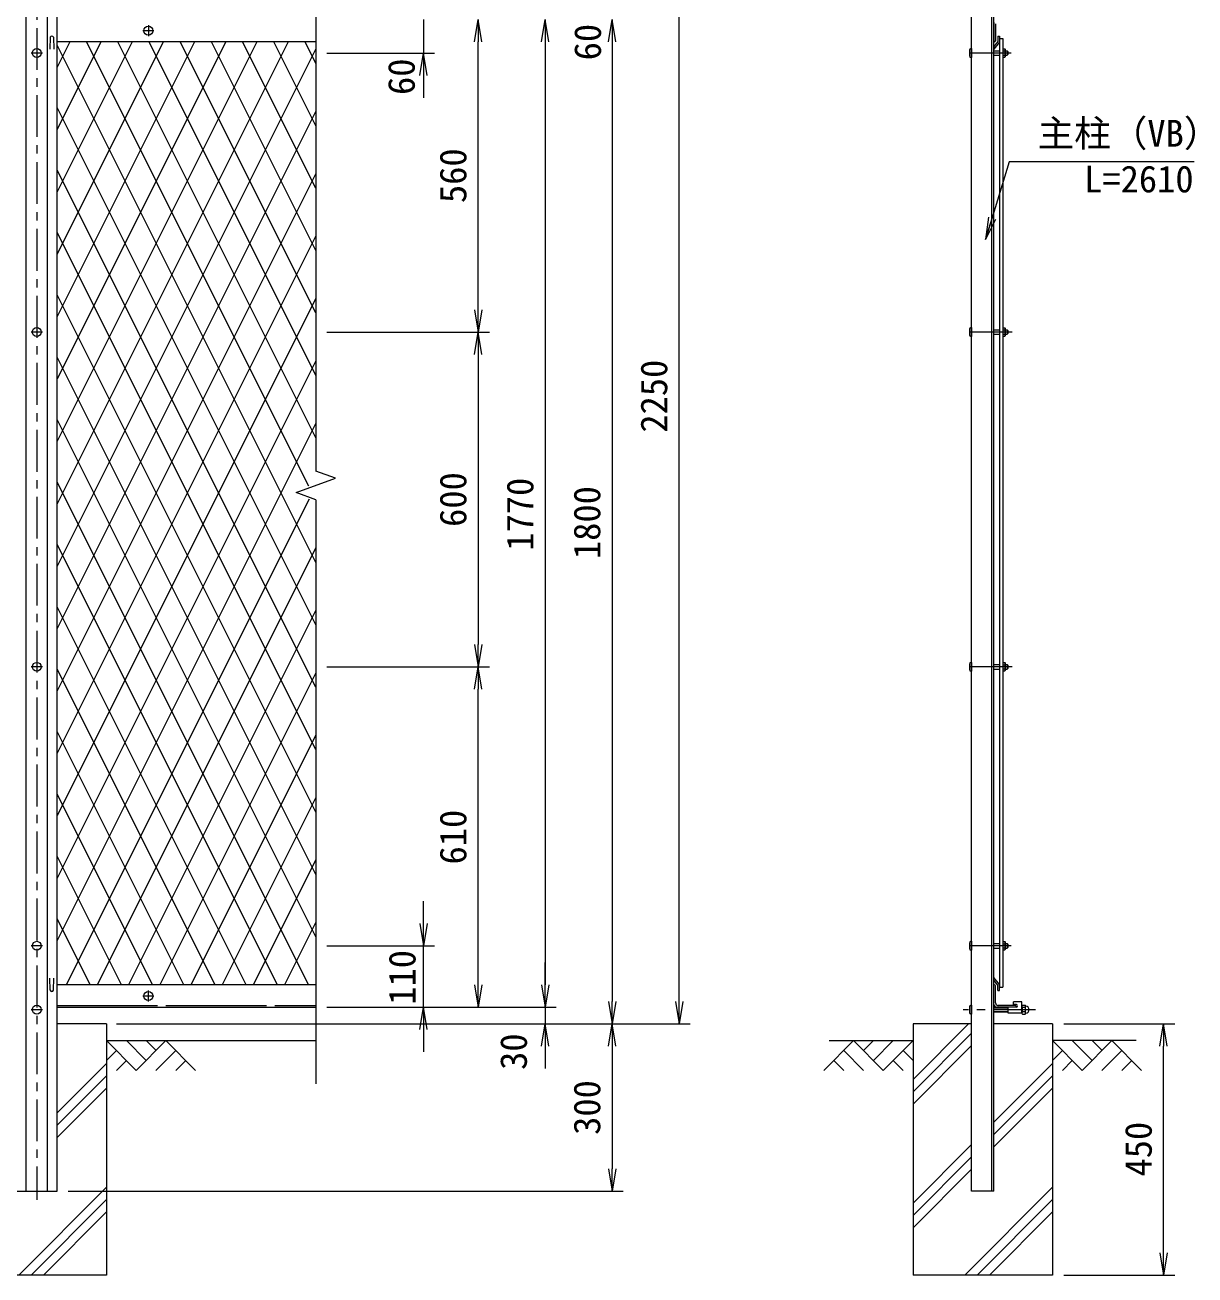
# Model space of a CAD drawing. Units: millimetres, scale not verified. Extents: x -4200 to 4200, y -2970 to 2970.
# Drawn here: x -1406 to 691, y -421 to 1819 of the extents above; entities that cross this region are included whole.
import ezdxf
from ezdxf.enums import TextEntityAlignment as Align

# ---------------------------------------------------------------- set-up
doc = ezdxf.new("R2010")
doc.units = ezdxf.units.MM
doc.header["$LTSCALE"] = 15
doc.linetypes.add('CHAIN1', pattern=[8, 5, -1, 1, -1])
doc.linetypes.add('LONG_DASHED2', pattern=[13, 12, -1])
for name, color, linetype, lineweight in [('0-3_D-STR1', 1, 'Continuous', 9), ('0-4_D-BMK', 2, 'CHAIN1', 9), ('0-5_D-STR-DIM', 7, 'Continuous', 9), ('0-6_D-BGD', 7, 'Continuous', 9), ('0-7_D-STR4', 7, 'Continuous', 9), ('0-8_0', 7, 'Continuous', 9), ('0-9_D-STR-TXT', 7, 'Continuous', 9), ('0-A_D-DCR-HCH', 7, 'Continuous', 9), ('0-B_D-STR3', 3, 'Continuous', 9), ('0-C_D-STR2', 7, 'Continuous', 9)]:
    doc.layers.add(name, color=color, linetype=linetype, lineweight=lineweight)
doc.styles.add('ＭＳ ゴシック', font='')
doc.styles.get('ＭＳ ゴシック').set_extended_font_data('MS Gothic')

# ---------------------------------------------------------------- blocks, each defined once
blk = doc.blocks.new('_Open')
at = {"layer": '0-8_0'}
blk.add_line((-15, 2.5), (0, 0), dxfattribs=at)
blk.add_lwpolyline([(-15, -2.5), (0, 0), (-15, 0)], dxfattribs=at)

msp = doc.modelspace()

# ---------------------------------------------------------------- linework, layer by layer
at = {"layer": '0-3_D-STR1'}
for p, q in [((-1404.13, -271.31), (-1404.13, 2278.4)), ((-1366.13, -271.31), (-1366.13, 2278.4)), ((-1348.63, -271.31), (-1348.63, 2278.4)), ((326.67, -271.31), (326.67, 1887.75)), ((330.17, -271.31), (330.17, 1888.69)), ((290.17, -271.31), (290.17, 1877.97)), ((330.17, 1823.69), (330.17, 1788.69)), ((333.17, 1821.19), (333.17, 1790.69)), ((-1361.13, 1797.07), (-1361.88, 1775.57)), ((-1355.13, 1797.07), (-1354.38, 1775.57)), ((337.17, 1799.07), (337.17, 1789.19)), ((337.17, 1799.07), (340.17, 1799.07)), ((340.17, 1799.07), (340.17, 1788.07)), ((340.17, 1794.69), (340.17, 94.69)), ((340.17, 1794.69), (346.17, 1794.69)), ((346.17, 1794.69), (346.17, 94.69)), ((-885.13, 1788.69), (-1348.63, 1788.69)), ((337.17, 1789.19), (330.17, 1780.14)), ((331.17, 1788.69), (330.17, 1788.69)), ((340.17, 1788.07), (330.17, 1775.57)), ((330.17, 1780.14), (330.17, 1775.57)), ((-1361.13, 89.03), (-1361.88, 110.53)), ((-1355.13, 89.03), (-1354.38, 110.53)), ((-885.13, 98.69), (-1348.63, 98.69)), ((340.17, 99.42), (330.17, 111.92)), ((331.17, 98.69), (330.17, 98.69)), ((330.17, 63.69), (330.17, 98.69)), ((333.17, 66.19), (333.17, 96.69)), ((337.17, 88.42), (337.17, 98.3)), ((340.17, 88.42), (340.17, 99.42)), ((340.17, 94.69), (346.17, 94.69)), ((337.17, 88.42), (340.17, 88.42)), ((-1348.63, 58.69), (-885.13, 58.69)), ((370.17, 58.69), (335.17, 58.69)), ((368.17, 61.69), (337.67, 61.69)), ((370.17, 59.69), (370.17, 58.69)), ((-1421.63, -271.31), (-1348.63, -271.31)), ((330.17, -271.31), (290.17, -271.31))]:
    msp.add_line(p, q, dxfattribs=at)
at = {"layer": '0-3_D-STR1', "linetype": 'LONG_DASHED2'}
msp.add_line((-1348.63, 61.69), (-885.13, 61.69), dxfattribs=at)
at = {"layer": '0-3_D-STR1'}
msp.add_lwpolyline([(337.17, 98.3), (330.17, 107.35), (330.17, 111.92)], dxfattribs=at)
for centre, radius, start, end in [((-1358.13, 1795.82), 3.25, 22.61986, 157.38014), ((331.17, 1790.69), 2, 270, 0), ((331.17, 96.69), 2, 0, 90), ((-1358.13, 90.28), 3.25, 202.61986, 337.38014), ((335.17, 63.69), 5, 180, 270), ((337.67, 66.19), 4.5, 180, 270), ((368.17, 59.69), 2, 0, 90)]:
    msp.add_arc(centre, radius, start, end, dxfattribs=at)
at = {"layer": '0-4_D-BMK'}
for p, q in [((-1385.13, 2293.4), (-1385.13, -286.31)), ((-1185.13, 1818.69), (-1185.13, 1798.69)), ((-1175.13, 1808.69), (-1195.13, 1808.69)), ((-1375.13, 1768.69), (-1395.13, 1768.69)), ((361.16, 1768.69), (278.17, 1768.69)), ((-1375.13, 1268.69), (-1395.13, 1268.69)), ((363.16, 1268.69), (275.17, 1268.69)), ((-1375.13, 668.69), (-1395.13, 668.69)), ((363.16, 668.69), (275.17, 668.69)), ((-1375.13, 168.69), (-1395.13, 168.69)), ((361.16, 168.69), (278.17, 168.69)), ((-1175.13, 78.69), (-1195.13, 78.69)), ((-1185.13, 68.69), (-1185.13, 88.69)), ((-1375.13, 54.19), (-1395.13, 54.19)), ((404.4, 54.19), (275.17, 54.19))]:
    msp.add_line(p, q, dxfattribs=at)
at = {"layer": '0-5_D-STR-DIM'}
for p, q in [((-885.13, 2327.86), (-885.13, 1019.34)), ((-234.08, 68.69), (-234.08, 2238.4)), ((-692.18, 1828.69), (-692.18, 1768.69)), ((-594.08, 1308.69), (-594.08, 1788.69)), ((-474.08, 1788.69), (-474.08, 98.69)), ((-354.08, 1788.69), (-354.08, 68.69)), ((-354.08, 1788.69), (-354.08, 1748.69)), ((-865.13, 1768.69), (-672.18, 1768.69)), ((-692.18, 1728.69), (-692.18, 1688.69)), ((-865.13, 1268.69), (-574.08, 1268.69)), ((-865.13, 1268.69), (-574.08, 1268.69)), ((-594.08, 1228.69), (-594.08, 708.69)), ((-849.89, 1006.52), (-885.13, 1019.34)), ((-920.37, 980.87), (-849.89, 1006.52)), ((-885.13, 968.04), (-920.37, 980.87)), ((-885.13, 968.04), (-885.13, -78.61)), ((-865.13, 668.69), (-574.08, 668.69)), ((-865.13, 668.69), (-574.08, 668.69)), ((-594.08, 98.69), (-594.08, 628.69)), ((-692.18, 208.69), (-692.18, 248.69)), ((-865.13, 168.69), (-672.18, 168.69)), ((-692.18, 58.69), (-692.18, 168.69)), ((-474.08, 98.69), (-474.08, 138.69)), ((-865.13, 58.69), (-574.08, 58.69)), ((-865.13, 58.69), (-454.08, 58.69)), ((-865.13, 58.69), (-454.08, 58.69)), ((-865.13, 58.69), (-672.18, 58.69)), ((-474.08, 58.69), (-474.08, 28.69)), ((-1242.36, 28.69), (-334.08, 28.69)), ((-1240.13, 28.69), (-454.08, 28.69)), ((-1240.13, 28.69), (-334.08, 28.69)), ((-1240.13, 28.69), (-214.08, 28.69)), ((455.17, 28.69), (654.18, 28.69)), ((-692.18, 18.69), (-692.18, -21.31)), ((-474.08, -11.31), (-474.08, -51.31)), ((-354.08, -11.31), (-354.08, -231.31)), ((634.18, -381.31), (634.18, -11.31)), ((-1328.63, -271.31), (-334.08, -271.31)), ((455.17, -421.31), (654.18, -421.31))]:
    msp.add_line(p, q, dxfattribs=at)
at = {"layer": '0-6_D-BGD'}
for p, q in [((-1260.13, -1.31), (-885.13, -1.31)), ((35.17, -1.31), (185.17, -1.31)), ((585.17, -1.31), (435.17, -1.31))]:
    msp.add_line(p, q, dxfattribs=at)
at = {"layer": '0-7_D-STR4'}
for p, q in [((-1260.13, 28.69), (-1348.63, 28.69)), ((-1260.13, 28.69), (-1260.13, -421.31)), ((185.17, 28.69), (185.17, -421.31)), ((290.17, 28.69), (185.17, 28.69)), ((435.17, 28.69), (330.17, 28.69)), ((435.17, 28.69), (435.17, -421.31)), ((-1260.13, -421.31), (-1510.13, -421.31)), ((435.17, -421.31), (185.17, -421.31))]:
    msp.add_line(p, q, dxfattribs=at)
at = {"layer": '0-9_D-STR-TXT'}
msp.add_lwpolyline([(688.93, 1573.85), (357.55, 1573.85), (315.86, 1436.18)], dxfattribs=at)
at = {"layer": '0-A_D-DCR-HCH'}
for p, q in [((185.17, -70.9), (284.76, 28.69)), ((185.17, -93), (290.17, 12)), ((-1206.92, -54.52), (-1260.13, -1.31)), ((-1242.39, -19.05), (-1260.13, -36.7)), ((-1189.18, -36.78), (-1224.65, -1.31)), ((-1153.7, -1.31), (-1206.92, -54.52)), ((-1171.35, -19.14), (-1189.18, -1.31)), ((-1135.97, -19.05), (-1171.6, -54.52)), ((-1153.7, -1.31), (-1100.49, -54.52)), ((78.74, -1.31), (25.53, -54.52)), ((61.01, -19.05), (96.64, -54.52)), ((78.74, -1.31), (131.95, -54.52)), ((96.48, -19.05), (114.22, -1.31)), ((114.22, -36.78), (149.69, -1.31)), ((131.95, -54.52), (185.17, -1.31)), ((167.43, -19.05), (185.17, -36.7)), ((185.17, -115.09), (290.17, -10.09)), ((488.38, -54.52), (435.17, -1.31)), ((452.9, -19.05), (435.17, -36.7)), ((506.12, -36.78), (470.64, -1.31)), ((541.59, -1.31), (488.38, -54.52)), ((523.95, -19.14), (506.12, -1.31)), ((559.33, -19.05), (523.69, -54.52)), ((541.59, -1.31), (594.8, -54.52)), ((-1348.63, -130.95), (-1260.13, -42.45)), ((-1224.65, -36.78), (-1242.47, -54.52)), ((-1118.23, -36.78), (-1136.05, -54.52)), ((43.27, -36.78), (61.09, -54.52)), ((149.69, -36.78), (167.51, -54.52)), ((330.17, -147.45), (435.17, -42.45)), ((470.64, -36.78), (452.82, -54.52)), ((577.07, -36.78), (559.25, -54.52)), ((-1348.63, -153.05), (-1260.13, -64.55)), ((330.17, -169.55), (435.17, -64.55)), ((-1348.63, -175.15), (-1260.13, -86.65)), ((330.17, -191.65), (435.17, -86.65)), ((185.17, -292.45), (290.17, -187.45)), ((185.17, -314.55), (290.17, -209.55)), ((185.17, -336.65), (290.17, -231.65)), ((-1417.43, -421.31), (-1260.13, -264.01)), ((277.87, -421.31), (435.17, -264.01)), ((-1395.33, -421.31), (-1260.13, -286.1)), ((299.96, -421.31), (435.17, -286.1)), ((-1373.24, -421.31), (-1260.13, -308.2)), ((322.06, -421.31), (435.17, -308.2)), ((-1285.43, -421.31), (-1285.13, -421.01))]:
    msp.add_line(p, q, dxfattribs=at)
at = {"layer": '0-B_D-STR3'}
for p, q in [((286.17, 1773.69), (286.17, 1763.69)), ((289.17, 1776.69), (290.17, 1776.69)), ((290.17, 1776.69), (290.17, 1760.69)), ((330.17, 1772.69), (340.17, 1772.69)), ((346.17, 1776.2), (349.94, 1776.2)), ((346.17, 1772.44), (349.94, 1772.44)), ((349.94, 1776.2), (350.67, 1774.94)), ((349.94, 1776.2), (350.67, 1774.94)), ((350.67, 1762.44), (350.67, 1774.94)), ((350.67, 1772.69), (353.97, 1772.69)), ((353.97, 1772.69), (355.17, 1771.49)), ((353.97, 1772.69), (353.97, 1764.69)), ((355.17, 1771.49), (355.17, 1765.89)), ((289.17, 1760.69), (290.17, 1760.69)), ((330.17, 1764.69), (340.17, 1764.69)), ((346.17, 1764.94), (349.94, 1764.94)), ((346.17, 1761.19), (349.94, 1761.19)), ((349.94, 1761.19), (350.67, 1762.44)), ((350.67, 1764.69), (353.97, 1764.69)), ((353.97, 1764.69), (355.17, 1765.89)), ((286.17, 1273.69), (286.17, 1263.69)), ((289.17, 1276.69), (290.17, 1276.69)), ((289.17, 1260.69), (290.17, 1260.69)), ((290.17, 1276.69), (290.17, 1260.69)), ((330.17, 1272.69), (340.17, 1272.69)), ((330.17, 1264.69), (340.17, 1264.69)), ((346.17, 1276.2), (349.94, 1276.2)), ((346.17, 1272.44), (349.94, 1272.44)), ((346.17, 1264.94), (349.94, 1264.94)), ((346.17, 1261.19), (349.94, 1261.19)), ((349.94, 1276.2), (350.67, 1274.94)), ((349.94, 1276.2), (350.67, 1274.94)), ((349.94, 1261.19), (350.67, 1262.44)), ((350.67, 1262.44), (350.67, 1274.94)), ((350.67, 1272.69), (353.97, 1272.69)), ((350.67, 1264.69), (353.97, 1264.69)), ((353.97, 1272.69), (355.17, 1271.49)), ((353.97, 1272.69), (353.97, 1264.69)), ((353.97, 1264.69), (355.17, 1265.89)), ((355.17, 1271.49), (355.17, 1265.89)), ((286.17, 673.69), (286.17, 663.69)), ((289.17, 676.69), (290.17, 676.69)), ((290.17, 676.69), (290.17, 660.69)), ((330.17, 672.69), (340.17, 672.69)), ((346.17, 676.2), (349.94, 676.2)), ((346.17, 672.44), (349.94, 672.44)), ((349.94, 676.2), (350.67, 674.94)), ((349.94, 676.2), (350.67, 674.94)), ((350.67, 662.44), (350.67, 674.94)), ((350.67, 672.69), (353.97, 672.69)), ((353.97, 672.69), (355.17, 671.49)), ((353.97, 672.69), (353.97, 664.69)), ((289.17, 660.69), (290.17, 660.69)), ((330.17, 664.69), (340.17, 664.69)), ((346.17, 664.94), (349.94, 664.94)), ((346.17, 661.19), (349.94, 661.19)), ((349.94, 661.19), (350.67, 662.44)), ((350.67, 664.69), (353.97, 664.69)), ((353.97, 664.69), (355.17, 665.89)), ((355.17, 671.49), (355.17, 665.89)), ((286.17, 173.69), (286.17, 163.69)), ((289.17, 176.69), (290.17, 176.69)), ((289.17, 160.69), (290.17, 160.69)), ((290.17, 176.69), (290.17, 160.69)), ((330.17, 172.69), (340.17, 172.69)), ((330.17, 164.69), (340.17, 164.69)), ((346.17, 176.2), (349.94, 176.2)), ((346.17, 172.44), (349.94, 172.44)), ((346.17, 164.94), (349.94, 164.94)), ((346.17, 161.19), (349.94, 161.19)), ((349.94, 176.2), (350.67, 174.94)), ((349.94, 161.19), (350.67, 162.44)), ((350.67, 162.44), (350.67, 174.94)), ((350.67, 172.69), (353.97, 172.69)), ((350.67, 164.69), (353.97, 164.69)), ((353.97, 172.69), (355.17, 171.49)), ((353.97, 172.69), (353.97, 164.69)), ((353.97, 164.69), (355.17, 165.89)), ((355.17, 171.49), (355.17, 165.89)), ((380.42, 68.19), (365.42, 68.19)), ((365.42, 63.19), (365.42, 68.19)), ((380.42, 48.19), (380.42, 68.19)), ((286.17, 59.19), (286.17, 49.19)), ((289.17, 62.19), (290.17, 62.19)), ((289.17, 46.19), (290.17, 46.19)), ((290.17, 62.19), (290.17, 46.19)), ((330.17, 58.19), (355.42, 58.19)), ((330.17, 57.44), (355.42, 57.44)), ((330.17, 50.94), (355.42, 50.94)), ((330.17, 50.19), (355.42, 50.19)), ((370.17, 58.69), (355.42, 58.69)), ((355.42, 48.19), (355.42, 58.69)), ((380.42, 48.19), (355.42, 48.19)), ((370.17, 63.19), (365.42, 63.19)), ((380.42, 47.96), (380.42, 60.3)), ((380.42, 47.96), (380.42, 60.3)), ((381.42, 62.29), (385.92, 62.29)), ((385.92, 58.24), (381.42, 58.24)), ((385.92, 50.14), (381.42, 50.14)), ((381.42, 46.09), (385.92, 46.09)), ((386.92, 47.96), (386.92, 60.3)), ((386.92, 47.96), (386.92, 60.3))]:
    msp.add_line(p, q, dxfattribs=at)
for centre in [(-1185.13, 1808.69), (-1385.13, 1768.69), (-1385.13, 1268.69), (-1385.13, 668.69), (-1385.13, 168.69), (-1185.13, 78.69), (-1385.13, 54.19)]:
    msp.add_circle(centre, 8, dxfattribs=at)
for centre, radius, start, end in [((289.17, 1773.69), 3, 90, 180), ((347.2, 1774.32), 3.32, 325.61586, 34.38414), ((338.1, 1768.69), 12.42, 342.4121, 17.5879), ((289.17, 1763.69), 3, 180, 270), ((347.2, 1763.06), 3.32, 325.61585, 34.38416), ((289.17, 1273.69), 3, 90, 180), ((289.17, 1263.69), 3, 180, 270), ((347.2, 1274.32), 3.32, 325.61586, 34.38414), ((338.1, 1268.69), 12.42, 342.4121, 17.5879), ((347.2, 1263.06), 3.32, 325.61585, 34.38416), ((289.17, 673.69), 3, 90, 180), ((347.2, 674.32), 3.32, 325.61586, 34.38414), ((338.1, 668.69), 12.42, 342.4121, 17.5879), ((289.17, 663.69), 3, 180, 270), ((347.2, 663.06), 3.32, 325.61585, 34.38416), ((289.17, 173.69), 3, 90, 180), ((289.17, 163.69), 3, 180, 270), ((347.2, 174.32), 3.32, 325.61586, 34.38414), ((338.1, 168.69), 12.42, 342.4121, 17.5879), ((347.2, 163.06), 3.32, 325.61585, 34.38416), ((289.17, 59.19), 3, 90, 180), ((289.17, 49.19), 3, 180, 270), ((370.17, 60.94), 2.25, 270, 90), ((382.95, 48.12), 2.54, 127.21089, 232.78911), ((382.97, 60.27), 2.55, 127.42505, 232.57495), ((389.12, 54.19), 8.7, 152.26063, 207.73937), ((384.37, 60.27), 2.55, 307.42505, 52.57495), ((378.22, 54.19), 8.7, 332.26063, 27.73937), ((384.38, 48.12), 2.54, 307.21089, 52.78911), ((387.29, 47.25), 0.5, 97.16806, 170.16084), ((387.29, 61.14), 0.5, 196.57981, 262.83194), ((386.42, 54.19), 6.5, 277.16806, 82.83194)]:
    msp.add_arc(centre, radius, start, end, dxfattribs=at)
at = {"layer": '0-C_D-STR2'}
for p, q in [((-1326.1, 1788.69), (-1348.63, 1743.63)), ((-1270.2, 1788.69), (-1348.63, 1631.83)), ((-1214.29, 1788.69), (-1348.63, 1520.02)), ((-1158.39, 1788.69), (-1348.63, 1408.22)), ((-1102.49, 1788.69), (-1348.63, 1296.42)), ((-1046.59, 1788.69), (-1348.63, 1184.61)), ((-990.69, 1788.69), (-1348.63, 1072.81)), ((-934.79, 1788.69), (-1348.63, 961.01)), ((-885.13, 855.61), (-1348.63, 1782.61)), ((-885.13, 1776.2), (-1348.63, 849.2)), ((-897.55, 992.26), (-1295.77, 1788.69)), ((-885.13, 1079.22), (-1239.87, 1788.69)), ((-885.13, 1191.02), (-1183.97, 1788.69)), ((-885.13, 1302.82), (-1128.06, 1788.69)), ((-885.13, 1414.63), (-1072.16, 1788.69)), ((-885.13, 1526.43), (-1016.26, 1788.69)), ((-885.13, 1638.23), (-960.36, 1788.69)), ((-885.13, 1750.03), (-904.46, 1788.69)), ((-885.13, 743.81), (-1348.63, 1670.8)), ((-885.13, 1664.4), (-1348.63, 737.4)), ((-885.13, 632.01), (-1348.63, 1559)), ((-885.13, 1552.6), (-1348.63, 625.6)), ((-885.13, 520.2), (-1348.63, 1447.2)), ((-885.13, 1440.79), (-1348.63, 513.79)), ((-885.13, 408.4), (-1348.63, 1335.39)), ((-885.13, 1328.99), (-1348.63, 401.99)), ((-885.13, 296.6), (-1348.63, 1223.59)), ((-885.13, 1217.19), (-1348.63, 290.19)), ((-885.13, 184.8), (-1348.63, 1111.79)), ((-885.13, 1105.38), (-1348.63, 178.38)), ((-897.98, 98.69), (-1348.63, 999.99)), ((-897.24, 969.35), (-1332.57, 98.69)), ((-953.88, 98.69), (-1348.63, 888.18)), ((-885.13, 881.77), (-1276.67, 98.69)), ((-1009.78, 98.69), (-1348.63, 776.38)), ((-885.13, 769.97), (-1220.77, 98.69)), ((-1065.68, 98.69), (-1348.63, 664.58)), ((-885.13, 658.17), (-1164.87, 98.69)), ((-1121.58, 98.69), (-1348.63, 552.78)), ((-885.13, 546.36), (-1108.97, 98.69)), ((-1177.49, 98.69), (-1348.63, 440.97)), ((-885.13, 434.56), (-1053.06, 98.69)), ((-1233.39, 98.69), (-1348.63, 329.17)), ((-885.13, 322.76), (-997.16, 98.69)), ((-1289.29, 98.69), (-1348.63, 217.37)), ((-885.13, 210.95), (-941.26, 98.69))]:
    msp.add_line(p, q, dxfattribs=at)

# ---------------------------------------------------------------- block references
at = {"layer": '0-5_D-STR-DIM', "xscale": 2.666667, "yscale": 2.666667}
for p, rotation in [((-594.08, 1828.69), 90), ((-474.08, 1828.69), 90), ((-354.08, 1828.69), 90), ((-354.08, 1828.69), 90), ((-692.18, 1768.69), 90), ((-594.08, 1268.69), 270), ((-594.08, 1268.69), 90), ((-594.08, 668.69), 270), ((-594.08, 668.69), 90), ((-692.18, 168.69), 270), ((-594.08, 58.69), 270), ((-474.08, 58.69), 270), ((-474.08, 58.69), 270), ((-354.08, 28.69), 270), ((-234.08, 28.69), 270), ((-692.18, 58.69), 90), ((-474.08, 28.69), 90), ((-354.08, 28.69), 90), ((634.18, 28.69), 90), ((-354.08, -271.31), 270), ((634.18, -421.31), 270)]:
    msp.add_blockref('_Open', p, dxfattribs=dict(at, rotation=rotation))
at = {"layer": '0-9_D-STR-TXT', "xscale": 2.666667, "yscale": 2.666667, "rotation": 253.14944}
msp.add_blockref('_Open', (315.28, 1434.27), dxfattribs=at)

# ---------------------------------------------------------------- texts
at = {"layer": '0-5_D-STR-DIM', "style": 'ＭＳ ゴシック'}
for s, p in [('60', (-359.69, 1755.61)), ('60', (-693.37, 1693.52)), ('560', (-600.83, 1499.82)), ('2250', (-240.83, 1088.3)), ('600', (-600.83, 919.44)), ('1770', (-480.83, 876.79)), ('1800', (-360.83, 861.79)), ('610', (-600.83, 314.44)), ('110', (-692, 63.04)), ('30', (-492.35, -53.73)), ('300', (-360.83, -170.18)), ('450', (627.43, -244.81))]:
    msp.add_text(s, height=48.06, rotation=90, dxfattribs=at).set_placement(p, align=Align.BOTTOM_LEFT)
at = {"layer": '0-9_D-STR-TXT', "style": 'ＭＳ ゴシック'}
for s, p in [('主柱（VB）', (408.48, 1586.43)), ('L=2610', (491.86, 1504.52))]:
    msp.add_text(s, height=48.06, dxfattribs=at).set_placement(p, align=Align.BOTTOM_LEFT)

doc.saveas('drawing.dxf')
